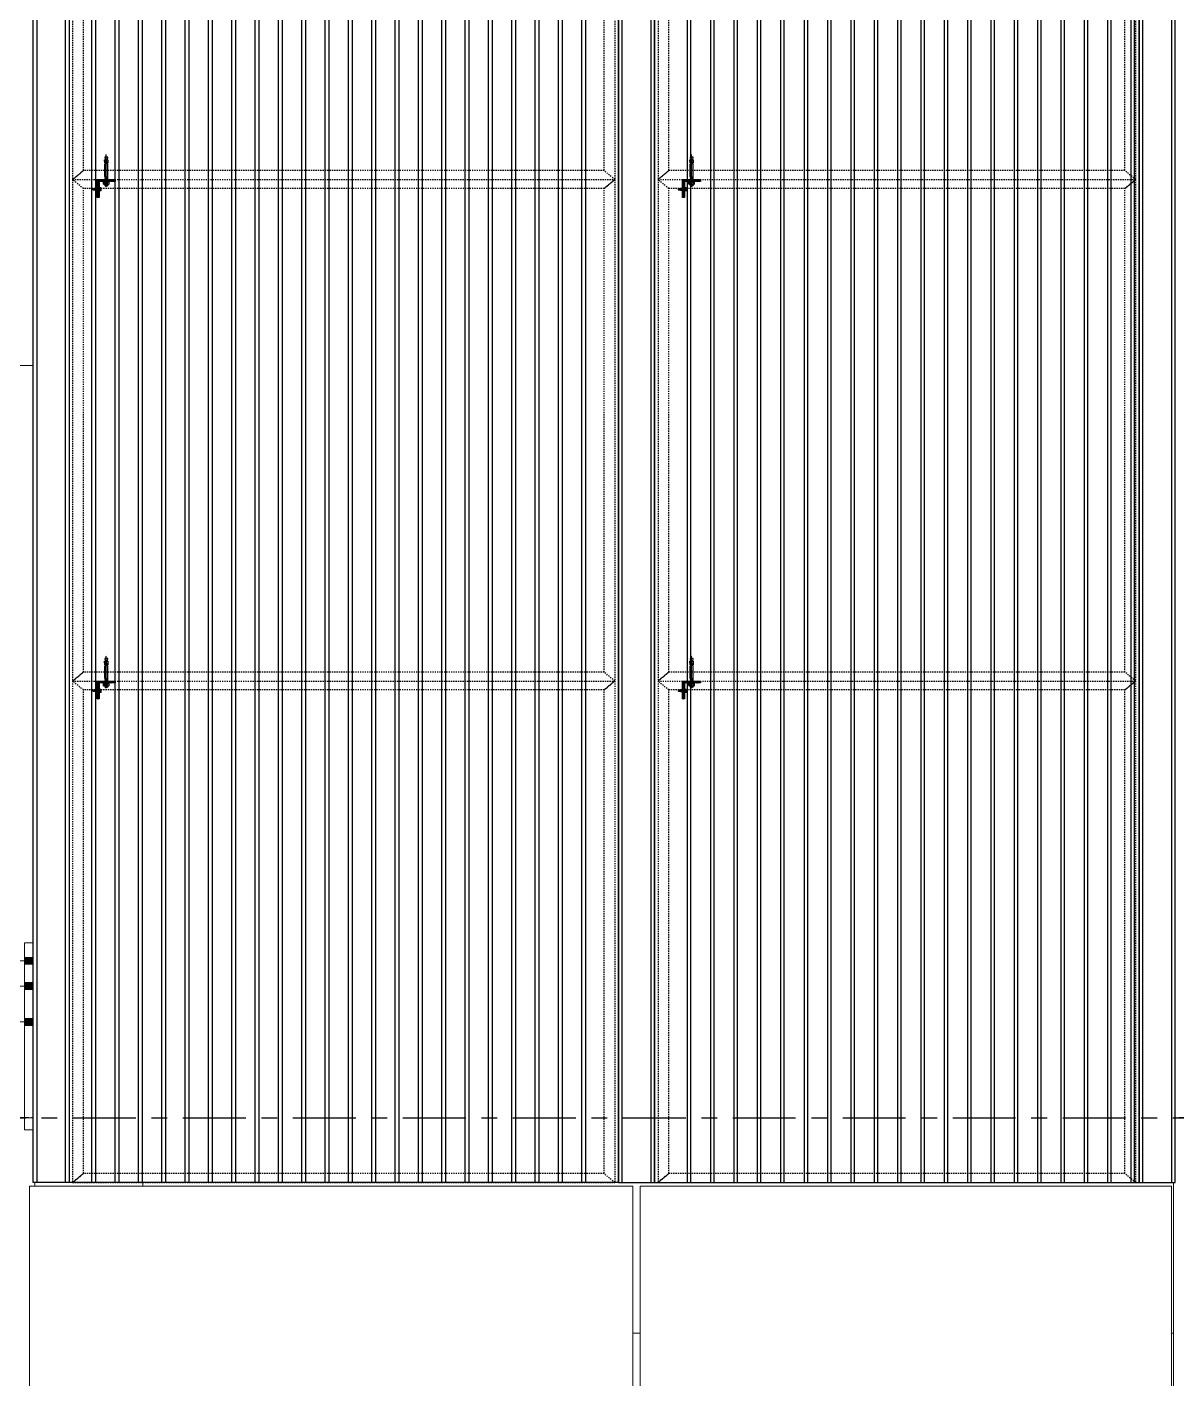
# Model space of a CAD drawing. Header units: millimetres. Extents: x -187664 to 435448, y -313239 to 299894.
# Drawn here: x 384420 to 387622, y 172526 to 176291 of the extents above; entities that cross this region are included whole.
import ezdxf
from ezdxf.enums import TextEntityAlignment as Align

# ---------------------------------------------------------------- set-up
doc = ezdxf.new("R2010")
doc.units = ezdxf.units.MM
doc.set_wipeout_variables(frame=1)
for name, pattern in [('CENTER', [2, 1.25, -0.25, 0.25, -0.25]), ('HIDDEN', [0.375, 0.25, -0.125]), ('TA_GL_000.70000', [1.925, 0.7, -0.175, 0.175, -0.175, 0.7]), ('TA_HL_001.00000', [6.5, 3.55, -2.95]), ('XKITLINE00', [0]), ('XKITLINE02', [4, 2, -2])]:
    doc.linetypes.add(name, pattern=pattern)
for name, color, linetype in [('000 - 0_SYM_DWG_GRIDLINE_MAIN_COLOR_251', 7, 'Continuous'), ('000 - EXISTING_DIM_MAIN_COLOR_251', 7, 'Continuous'), ('000 - GRID', 7, 'CENTER'), ('000 - STRUCTURE_STEEL_ACCESORIES_MAIN_COLOR_2', 7, 'Continuous'), ('000 - STRUCTURE_STEEL_ACCESORIES_WIPEOUT_', 7, 'Continuous'), ('010 - ASPG_ACCESSORIES_HATCH_', 7, 'Continuous'), ('010 - ASPG_ACCESSORIES_SUB_COLOR_2', 7, 'Continuous'), ('010 - ASPG_ACCESSORIES_SYMBOL_', 7, 'Continuous'), ('010 - ASPG_EXTR_MAIN_COLOR_2', 7, 'Continuous'), ('010 - ASPG_EXTR_WIPEOUT_', 7, 'Continuous'), ('010 - ASPG_FASTERN_HIDDEN_', 7, 'Continuous'), ('010 - ASPG_FASTERN_MAIN_COLOR_1', 7, 'Continuous'), ('010 - ASPG_FASTERN_SUB_COLOR_2', 7, 'Continuous'), ('010 - ASPG_FRAMING_MAIN_COLOR_1', 7, 'Continuous'), ('010 - ASPG_FRAMING_SUB_COLOR_1', 7, 'Continuous'), ('010 - ASPG_FRAMING_SUB_COLOR_2', 7, 'Continuous'), ('HATCH', 7, 'Continuous')]:
    doc.layers.add(name, color=color, linetype=linetype)
for name, color, linetype, lineweight in [('Bolt', 7, 'Continuous', 0), ('Part', 7, 'Continuous', 0), ('Z-DIMENSIONS', 7, 'Continuous', 0)]:
    doc.layers.add(name, color=color, linetype=linetype, lineweight=lineweight)
doc.styles.add('RomanS', font='arial.ttf', dxfattribs={"width": 0.8})
doc.styles.add('TA', font='', dxfattribs={"height": 4.5})
doc.styles.get('TA').set_extended_font_data('Cordia New')

# ---------------------------------------------------------------- blocks, each defined once
blk = doc.blocks.new('*A19321872')
at = {"layer": 'Part', "color": 7, "linetype": 'XKITLINE00', "lineweight": 0}
for p, q in [((644.543579, -11.46437), (644.543579, -1.54437)), ((644.543579, -28.74437), (644.543579, -11.98437)), ((641.343579, -28.50437), (641.343579, -28.42437))]:
    blk.add_line(p, q, dxfattribs=at)
blk = doc.blocks.new('*A19391879')
at = {"layer": 'Bolt'}
for points in [[(636.512, -25.323), (636.312, -25.323), (636.312, -25.171), (636.512, -25.171)], [(638.112, -25.323), (638.064, -25.323), (638.064, -25.171), (638.112, -25.171)], [(636.512, -25.883), (636.312, -25.883), (636.312, -25.731), (636.512, -25.731)], [(638.112, -25.883), (638.064, -25.883), (638.064, -25.731), (638.112, -25.731)], [(636.512, -26.683), (636.312, -26.683), (636.312, -26.531), (636.512, -26.531)], [(638.112, -26.683), (638.064, -26.683), (638.064, -26.531), (638.112, -26.531)]]:
    blk.add_hatch(color=7, dxfattribs=at).paths.add_polyline_path(points, flags=17)
at = {"layer": 'Bolt', "color": 7, "linetype": 'XKITLINE00', "lineweight": 0}
for p, q in [((638.196, -25.247), (636.032, -25.247)), ((636.512, -25.171), (636.312, -25.171)), ((638.112, -25.171), (638.064, -25.171)), ((636.512, -25.323), (636.312, -25.323)), ((638.112, -25.323), (638.064, -25.323)), ((638.196, -25.807), (636.032, -25.807)), ((636.512, -25.731), (636.312, -25.731)), ((636.512, -25.883), (636.312, -25.883)), ((638.112, -25.731), (638.064, -25.731)), ((638.112, -25.883), (638.064, -25.883)), ((638.196, -26.607), (636.032, -26.607)), ((636.512, -26.531), (636.312, -26.531)), ((636.512, -26.683), (636.312, -26.683)), ((638.112, -26.531), (638.064, -26.531)), ((638.112, -26.683), (638.064, -26.683))]:
    blk.add_line(p, q, dxfattribs=at)
blk = doc.blocks.new('*A19401880')
at = {"layer": 'Part', "color": 7, "linetype": 'XKITLINE00', "lineweight": 0}
for p, q in [((636.543606, -30.26437), (636.543606, 34.45563)), ((638.943606, -30.26437), (638.943606, 34.45563))]:
    blk.add_line(p, q, dxfattribs=at)
blk = doc.blocks.new('*A19411881')
at = {"layer": 'Part', "color": 7, "linetype": 'XKITLINE00', "lineweight": 0}
blk.add_line((661.903604, -46.74437), (661.903604, 67.65563), dxfattribs=at)
blk = doc.blocks.new('*A19451885')
at = {"layer": 'Part', "color": 7, "linetype": 'XKITLINE00', "lineweight": 0}
for p, q in [((649.863606, -30.26437), (636.423606, -30.26437)), ((636.423606, -30.26437), (636.423606, -54.18437)), ((649.863606, -30.26437), (649.863606, -54.18437)), ((649.863606, -54.18437), (636.423606, -54.18437))]:
    blk.add_line(p, q, dxfattribs=at)
blk = doc.blocks.new('*A19461886')
at = {"layer": 'Part', "color": 7, "linetype": 'XKITLINE00', "lineweight": 0}
for p, q in [((661.863606, -30.26437), (650.023606, -30.26437)), ((650.023606, -30.26437), (650.023606, -54.18437)), ((661.863606, -30.26437), (661.863606, -54.18437)), ((661.863606, -54.18437), (650.023606, -54.18437))]:
    blk.add_line(p, q, dxfattribs=at)
blk = doc.blocks.new('*A19471887')
at = {"layer": 'Part', "color": 7, "linetype": 'XKITLINE00', "lineweight": 0}
for p, q in [((640.944158, -1.86437), (641.744158, -1.86437)), ((640.944158, -11.46437), (640.944158, -1.86437)), ((641.744158, -11.46437), (641.744158, -1.86437)), ((640.944158, -28.42437), (640.944158, -12.03237)), ((641.744158, -28.42437), (641.744158, -12.03237)), ((640.944158, -28.42437), (641.744158, -28.42437))]:
    blk.add_line(p, q, dxfattribs=at)
blk = doc.blocks.new('*A19481888')
at = {"layer": 'Part', "color": 7, "linetype": 'XKITLINE00', "lineweight": 0}
for p, q in [((639.104166, -11.46437), (639.104166, -11.98437)), ((639.104166, -11.46437), (660.944164, -11.46437)), ((660.944164, -11.46437), (660.944164, -11.98437)), ((639.104166, -11.98437), (660.944164, -11.98437))]:
    blk.add_line(p, q, dxfattribs=at)
blk = doc.blocks.new('*A19491889')
at = {"layer": 'Part', "color": 7, "linetype": 'XKITLINE00', "lineweight": 0}
for p, q in [((661.903604, -28.74437), (638.943606, -28.74437)), ((638.943606, -28.74437), (638.943606, -30.26437)), ((661.903604, -33.54437), (661.903604, -28.74437)), ((649.863606, -33.54437), (650.023606, -33.54437)), ((661.863606, -33.54437), (661.903604, -33.54437))]:
    blk.add_line(p, q, dxfattribs=at)
blk = doc.blocks.new('*A19501890')
at = {"layer": 'Part', "color": 7, "linetype": 'XKITLINE00', "lineweight": 0}
for p, q in [((640.464158, -28.50437), (642.224158, -28.50437)), ((640.464158, -28.50437), (640.464158, -28.58437)), ((640.464158, -28.58437), (642.224158, -28.58437)), ((642.224158, -28.50437), (642.224158, -28.58437))]:
    blk.add_line(p, q, dxfattribs=at)
blk = doc.blocks.new('*A19511891')
at = {"layer": 'Part', "color": 7, "linetype": 'XKITLINE00', "lineweight": 0}
for p, q in [((640.304158, -28.74437), (640.464158, -28.58437)), ((640.464158, -28.58437), (642.224158, -28.58437)), ((642.224158, -28.58437), (642.384158, -28.74437))]:
    blk.add_line(p, q, dxfattribs=at)
blk = doc.blocks.new('*A19521892')
at = {"layer": 'Part', "color": 7, "linetype": 'XKITLINE00', "lineweight": 0}
for p, q in [((640.840158, -28.50437), (640.840158, -28.46437)), ((640.840158, -28.46437), (641.280158, -28.46437)), ((641.280158, -28.46437), (641.280158, -28.42437)), ((641.320158, -28.50437), (641.320158, -28.42437))]:
    blk.add_line(p, q, dxfattribs=at)
blk = doc.blocks.new('*A19531893')
at = {"layer": 'Bolt', "color": 7, "linetype": 'XKITLINE02', "lineweight": 0}
for p, q in [((641.216798, -28.26437), (641.560158, -28.26437)), ((641.280158, -28.12837), (641.320158, -28.12837)), ((641.320158, -28.20837), (641.368158, -28.20837)), ((641.280158, -28.40037), (641.320158, -28.40037)), ((641.320158, -28.32037), (641.368158, -28.32037))]:
    blk.add_line(p, q, dxfattribs=at)
blk = doc.blocks.new('*A19541894')
at = {"layer": 'Part', "color": 7, "linetype": 'XKITLINE00', "lineweight": 0}
for p, q in [((640.944158, -12.03237), (640.944158, -11.98437)), ((641.744158, -12.03237), (640.944158, -12.03237)), ((641.744158, -11.98437), (641.744158, -12.03237))]:
    blk.add_line(p, q, dxfattribs=at)
blk = doc.blocks.new('*A19551895')
at = {"layer": 'Part', "color": 7, "linetype": 'XKITLINE00', "lineweight": 0}
for p, q in [((641.320158, -12.03237), (641.368158, -12.03237)), ((641.320158, -12.83237), (641.320158, -12.03237)), ((641.368158, -12.03237), (641.368158, -12.83237)), ((641.320158, -12.27237), (641.368158, -12.27237)), ((641.368158, -12.83237), (641.320158, -12.83237))]:
    blk.add_line(p, q, dxfattribs=at)
blk = doc.blocks.new('*A19561896')
at = {"layer": 'Bolt'}
for points in [[(641.048, -11.984), (641.048, -11.936), (641.16, -11.936), (641.16, -11.984)], [(641.048, -12.032), (641.048, -11.984), (641.16, -11.984), (641.16, -12.032)], [(641.528, -11.984), (641.528, -11.936), (641.64, -11.936), (641.64, -11.984)], [(641.528, -12.032), (641.528, -11.984), (641.64, -11.984), (641.64, -12.032)]]:
    blk.add_hatch(color=7, dxfattribs=at).paths.add_polyline_path(points, flags=17)
at = {"layer": 'Bolt', "color": 7, "linetype": 'XKITLINE00', "lineweight": 0}
for p, q in [((641.048, -11.984), (641.048, -11.936)), ((641.048, -12.032), (641.048, -11.984)), ((641.104, -12.096), (641.104, -11.752)), ((641.16, -11.984), (641.16, -11.936)), ((641.16, -12.032), (641.16, -11.984)), ((641.528, -11.984), (641.528, -11.936)), ((641.528, -12.032), (641.528, -11.984)), ((641.584, -12.096), (641.584, -11.752)), ((641.64, -11.984), (641.64, -11.936)), ((641.64, -12.032), (641.64, -11.984))]:
    blk.add_line(p, q, dxfattribs=at)
blk = doc.blocks.new('*A19571897')
at = {"layer": 'Bolt'}
for points in [[(640.568, -28.584), (640.568, -28.504), (640.68, -28.504), (640.68, -28.584)], [(642.008, -28.584), (642.008, -28.504), (642.12, -28.504), (642.12, -28.584)]]:
    blk.add_hatch(color=7, dxfattribs=at).paths.add_polyline_path(points, flags=17)
at = {"layer": 'Bolt', "color": 7, "linetype": 'XKITLINE00', "lineweight": 0}
for p, q in [((640.568, -28.504), (640.568, -28.584)), ((640.624, -28.504), (640.624, -28.584)), ((640.68, -28.504), (640.68, -28.584)), ((642.008, -28.504), (642.008, -28.584)), ((642.064, -28.504), (642.064, -28.584)), ((642.12, -28.504), (642.12, -28.584))]:
    blk.add_line(p, q, dxfattribs=at)
blk = doc.blocks.new('*A19601900')
at = {"layer": 'Part', "color": 7, "linetype": 'XKITLINE00', "lineweight": 0}
for p, q in [((636.311566, -29.006957), (636.311566, -24.846957)), ((636.311566, -24.846957), (636.511566, -24.846957)), ((636.511566, -29.006957), (636.511566, -24.846957)), ((636.311566, -29.006957), (636.511566, -29.006957))]:
    blk.add_line(p, q, dxfattribs=at)
blk = doc.blocks.new('*A19611901')
at = {"layer": 'Bolt'}
for points in [[(636.512, -25.323), (636.312, -25.323), (636.312, -25.171), (636.512, -25.171)], [(636.512, -25.323), (636.312, -25.323), (636.312, -25.171), (636.512, -25.171)], [(638.112, -25.323), (638.064, -25.323), (638.064, -25.171), (638.112, -25.171)], [(638.112, -25.323), (638.064, -25.323), (638.064, -25.171), (638.112, -25.171)], [(636.512, -25.883), (636.312, -25.883), (636.312, -25.731), (636.512, -25.731)], [(636.512, -25.883), (636.312, -25.883), (636.312, -25.731), (636.512, -25.731)], [(638.112, -25.883), (638.064, -25.883), (638.064, -25.731), (638.112, -25.731)], [(638.112, -25.883), (638.064, -25.883), (638.064, -25.731), (638.112, -25.731)], [(636.512, -26.683), (636.312, -26.683), (636.312, -26.531), (636.512, -26.531)], [(636.512, -26.683), (636.312, -26.683), (636.312, -26.531), (636.512, -26.531)], [(638.112, -26.683), (638.064, -26.683), (638.064, -26.531), (638.112, -26.531)], [(638.112, -26.683), (638.064, -26.683), (638.064, -26.531), (638.112, -26.531)]]:
    blk.add_hatch(color=7, dxfattribs=at).paths.add_polyline_path(points, flags=17)
at = {"layer": 'Bolt', "color": 7, "linetype": 'XKITLINE00', "lineweight": 0}
for p, q in [((638.196, -25.247), (636.032, -25.247)), ((638.196, -25.247), (636.032, -25.247)), ((636.512, -25.171), (636.312, -25.171)), ((636.512, -25.171), (636.312, -25.171)), ((638.112, -25.171), (638.064, -25.171)), ((638.112, -25.171), (638.064, -25.171)), ((636.512, -25.323), (636.312, -25.323)), ((636.512, -25.323), (636.312, -25.323)), ((638.112, -25.323), (638.064, -25.323)), ((638.112, -25.323), (638.064, -25.323)), ((638.196, -25.807), (636.032, -25.807)), ((638.196, -25.807), (636.032, -25.807)), ((636.512, -25.731), (636.312, -25.731)), ((636.512, -25.731), (636.312, -25.731)), ((636.512, -25.883), (636.312, -25.883)), ((636.512, -25.883), (636.312, -25.883)), ((638.112, -25.731), (638.064, -25.731)), ((638.112, -25.731), (638.064, -25.731)), ((638.112, -25.883), (638.064, -25.883)), ((638.112, -25.883), (638.064, -25.883)), ((638.196, -26.607), (636.032, -26.607)), ((638.196, -26.607), (636.032, -26.607)), ((636.512, -26.531), (636.312, -26.531)), ((636.512, -26.531), (636.312, -26.531)), ((636.512, -26.683), (636.312, -26.683)), ((636.512, -26.683), (636.312, -26.683)), ((638.112, -26.531), (638.064, -26.531)), ((638.112, -26.531), (638.064, -26.531)), ((638.112, -26.683), (638.064, -26.683)), ((638.112, -26.683), (638.064, -26.683))]:
    blk.add_line(p, q, dxfattribs=at)
blk = doc.blocks.new('*A19621902')
at = {"layer": 'Part', "color": 7, "linetype": 'XKITLINE00', "lineweight": 0}
for p, q in [((658.304164, -1.86437), (659.104164, -1.86437)), ((658.304164, -11.46437), (658.304164, -1.86437)), ((659.104164, -11.46437), (659.104164, -1.86437)), ((658.304164, -28.42437), (658.304164, -12.03237)), ((659.104164, -28.42437), (659.104164, -12.03237)), ((658.304164, -28.42437), (659.104164, -28.42437))]:
    blk.add_line(p, q, dxfattribs=at)
blk = doc.blocks.new('*A19651905')
at = {"layer": 'Bolt'}
for points in [[(657.928, -28.584), (657.928, -28.504), (658.04, -28.504), (658.04, -28.584)], [(659.368, -28.584), (659.368, -28.504), (659.48, -28.504), (659.48, -28.584)]]:
    blk.add_hatch(color=7, dxfattribs=at).paths.add_polyline_path(points, flags=17)
at = {"layer": 'Bolt', "color": 7, "linetype": 'XKITLINE00', "lineweight": 0}
for p, q in [((657.928, -28.504), (657.928, -28.584)), ((657.984, -28.504), (657.984, -28.584)), ((658.04, -28.504), (658.04, -28.584)), ((659.368, -28.504), (659.368, -28.584)), ((659.424, -28.504), (659.424, -28.584)), ((659.48, -28.504), (659.48, -28.584))]:
    blk.add_line(p, q, dxfattribs=at)
blk = doc.blocks.new('*A19661906')
at = {"layer": 'Bolt', "color": 7, "linetype": 'XKITLINE02', "lineweight": 0}
for p, q in [((658.576804, -28.26437), (658.920164, -28.26437)), ((658.640164, -28.12837), (658.680164, -28.12837)), ((658.680164, -28.20837), (658.728164, -28.20837)), ((658.640164, -28.40037), (658.680164, -28.40037)), ((658.680164, -28.32037), (658.728164, -28.32037))]:
    blk.add_line(p, q, dxfattribs=at)
blk = doc.blocks.new('*A19671907')
at = {"layer": 'Part', "color": 7, "linetype": 'XKITLINE00', "lineweight": 0}
for p, q in [((658.200164, -28.50437), (658.200164, -28.46437)), ((658.200164, -28.46437), (658.640164, -28.46437)), ((658.640164, -28.46437), (658.640164, -28.42437)), ((658.680164, -28.50437), (658.680164, -28.42437))]:
    blk.add_line(p, q, dxfattribs=at)
blk = doc.blocks.new('*A19681908')
at = {"layer": 'Part', "color": 7, "linetype": 'XKITLINE00', "lineweight": 0}
for p, q in [((657.664164, -28.74437), (657.824164, -28.58437)), ((657.824164, -28.58437), (659.584164, -28.58437)), ((659.584164, -28.58437), (659.744164, -28.74437))]:
    blk.add_line(p, q, dxfattribs=at)
blk = doc.blocks.new('*A19691909')
at = {"layer": 'Part', "color": 7, "linetype": 'XKITLINE00', "lineweight": 0}
for p, q in [((657.824164, -28.50437), (659.584164, -28.50437)), ((657.824164, -28.50437), (657.824164, -28.58437)), ((657.824164, -28.58437), (659.584164, -28.58437)), ((659.584164, -28.50437), (659.584164, -28.58437))]:
    blk.add_line(p, q, dxfattribs=at)
blk = doc.blocks.new('*A19711911')
at = {"layer": 'Bolt'}
for points in [[(658.408, -11.984), (658.408, -11.936), (658.52, -11.936), (658.52, -11.984)], [(658.408, -12.032), (658.408, -11.984), (658.52, -11.984), (658.52, -12.032)], [(658.888, -11.984), (658.888, -11.936), (659, -11.936), (659, -11.984)], [(658.888, -12.032), (658.888, -11.984), (659, -11.984), (659, -12.032)]]:
    blk.add_hatch(color=7, dxfattribs=at).paths.add_polyline_path(points, flags=17)
at = {"layer": 'Bolt', "color": 7, "linetype": 'XKITLINE00', "lineweight": 0}
for p, q in [((658.408, -11.984), (658.408, -11.936)), ((658.408, -12.032), (658.408, -11.984)), ((658.464, -12.096), (658.464, -11.752)), ((658.52, -11.984), (658.52, -11.936)), ((658.52, -12.032), (658.52, -11.984)), ((658.888, -11.984), (658.888, -11.936)), ((658.888, -12.032), (658.888, -11.984)), ((658.944, -12.096), (658.944, -11.752)), ((659, -11.984), (659, -11.936)), ((659, -12.032), (659, -11.984))]:
    blk.add_line(p, q, dxfattribs=at)
blk = doc.blocks.new('*A19721912')
at = {"layer": 'Part', "color": 7, "linetype": 'XKITLINE00', "lineweight": 0}
for p, q in [((658.680164, -12.03237), (658.728164, -12.03237)), ((658.680164, -12.83237), (658.680164, -12.03237)), ((658.728164, -12.03237), (658.728164, -12.83237)), ((658.680164, -12.27237), (658.728164, -12.27237)), ((658.728164, -12.83237), (658.680164, -12.83237))]:
    blk.add_line(p, q, dxfattribs=at)
blk = doc.blocks.new('*A19731913')
at = {"layer": 'Part', "color": 7, "linetype": 'XKITLINE00', "lineweight": 0}
for p, q in [((658.304164, -12.03237), (658.304164, -11.98437)), ((659.104164, -12.03237), (658.304164, -12.03237)), ((659.104164, -12.03237), (659.104164, -11.98437))]:
    blk.add_line(p, q, dxfattribs=at)
blk = doc.blocks.new('W-1-PP19-ST-ENT1-1_20260611-151415_ELEVATION_4_ST')
at = {"layer": 'HATCH'}
h = blk.add_hatch(dxfattribs=at)
h.set_pattern_fill('ANSI31', scale=100, angle=45)
h.set_pattern_definition([(90, (-79546.65, 83424.1), (-317.5, 0), [])])
h.paths.add_polyline_path([(708, 113945.1), (3828, 113945.1), (3828, 105750), (708, 105750)])
at = {"color": 7, "linetype": 'HIDDEN', "ltscale": 20}
blk.add_lwpolyline([(708, 113945.1), (3828, 113945.1), (3828, 105750), (708, 105750)], close=True, dxfattribs=at)
at = {"layer": '000 - EXISTING_DIM_MAIN_COLOR_251', "color": 7, "linetype": 'XKITLINE00', "lineweight": 0}
blk.add_line((853.1, 107845), (-1558.3, 107845), dxfattribs=at)
blk.add_line((853.1, 107845), (-1558.3, 107845), dxfattribs=at)
at = {"layer": '000 - EXISTING_DIM_MAIN_COLOR_251', "color": 7, "linetype": 'CENTER', "ltscale": 30}
blk.add_line((8080.8, 105750), (-6745.8, 105750), dxfattribs=at)
at = {"layer": 'Z-DIMENSIONS', "color": 7, "linetype": 'XKITLINE00', "lineweight": 0}
blk.add_line((833, 105750), (-2189, 105750), dxfattribs=at)
at = {"color": 7, "lineweight": 0, "xscale": 125, "yscale": 125, "zscale": 125}
for name in ['*A19411881', '*A19401880', '*A19321872', '*A19471887', '*A19621902', '*A19481888', '*A19541894', '*A19561896', '*A19551895', '*A19731913', '*A19711911', '*A19721912', '*A19601900', '*A19391879', '*A19611901', '*A19531893', '*A19661906', '*A19511891', '*A19501890', '*A19571897', '*A19521892', '*A19681908', '*A19691909', '*A19651905', '*A19671907', '*A19491889', '*A19451885', '*A19461886']:
    blk.add_blockref(name, (-78909.9, 109343), dxfattribs=at)
at = {"layer": '000 - EXISTING_DIM_MAIN_COLOR_251', "color": 7, "style": 'RomanS'}
for tag, p in [('A', (0, 119772.4)), ('A1', (4058, 119772.4))]:
    blk.add_attdef(tag, text='', height=250, dxfattribs=at).set_placement(p, align=Align.MIDDLE_CENTER)
blk = doc.blocks.new('*U4942')
at = {"layer": '000 - 0_SYM_DWG_GRIDLINE_MAIN_COLOR_251', "color": 7, "linetype": 'ByBlock', "ltscale": 5}
blk.add_line((20, 0), (-200.56, 0), dxfattribs=at)
at = {"color": 7, "style": 'TA', "flags": 1}
blk.add_attdef('LOCATION', (6, -6), '', height=4.5, rotation=270, dxfattribs=at)
blk = doc.blocks.new('W-1-PP19-ST-ENT1-1_20260611-151514_ELEVATION_4_DIMS')
at = {"layer": '000 - GRID', "color": 7, "linetype": 'TA_GL_000.70000', "xscale": 50.00000000000004, "yscale": 50.00000000000004, "zscale": 50.00000000000004, "rotation": 180}
blk.add_blockref('*U4942', (-2830, 105750), dxfattribs=at)
blk = doc.blocks.new('*U4962')
at = {"color": 7}
blk.add_wipeout([(50, 0), (1580, 0), (1580, 8380), (50, 8380)], dxfattribs=at).dxf.layer = '010 - ASPG_EXTR_WIPEOUT_'
at = {"layer": '010 - ASPG_EXTR_MAIN_COLOR_2', "color": 7}
for points in [[(141.5, 0), (151.7, 0), (151.7, 8380), (141.5, 8380)], [(206.5, 0), (216.7, 0), (216.7, 8380), (206.5, 8380)], [(271.5, 0), (281.7, 0), (281.7, 8380), (271.5, 8380)], [(336.5, 0), (346.7, 0), (346.7, 8380), (336.5, 8380)], [(401.5, 0), (411.7, 0), (411.7, 8380), (401.5, 8380)], [(466.5, 0), (476.7, 0), (476.7, 8380), (466.5, 8380)], [(531.5, 0), (541.7, 0), (541.7, 8380), (531.5, 8380)], [(596.5, 0), (606.7, 0), (606.7, 8380), (596.5, 8380)], [(661.5, 0), (671.7, 0), (671.7, 8380), (661.5, 8380)], [(726.5, 0), (736.7, 0), (736.7, 8380), (726.5, 8380)], [(791.5, 0), (801.7, 0), (801.7, 8380), (791.5, 8380)], [(856.5, 0), (866.7, 0), (866.7, 8380), (856.5, 8380)], [(921.5, 0), (931.7, 0), (931.7, 8380), (921.5, 8380)], [(986.5, 0), (996.7, 0), (996.7, 8380), (986.5, 8380)], [(1051.5, 0), (1061.7, 0), (1061.7, 8380), (1051.5, 8380)], [(1116.5, 0), (1126.7, 0), (1126.7, 8380), (1116.5, 8380)], [(1181.5, 0), (1191.7, 0), (1191.7, 8380), (1181.5, 8380)], [(1246.5, 0), (1256.7, 0), (1256.7, 8380), (1246.5, 8380)], [(1311.5, 0), (1321.7, 0), (1321.7, 8380), (1311.5, 8380)], [(1376.5, 0), (1386.7, 0), (1386.7, 8380), (1376.5, 8380)], [(1441.5, 0), (1451.7, 0), (1451.7, 8380), (1441.5, 8380)], [(1506.5, 0), (1516.7, 0), (1516.7, 8380), (1506.5, 8380)]]:
    blk.add_lwpolyline(points, close=True, dxfattribs=at)
at = {"layer": '010 - ASPG_FRAMING_SUB_COLOR_2', "color": 7}
blk.add_lwpolyline([(50, 0), (1580, 0), (1580, 8380), (50, 8380)], close=True, dxfattribs=at)
at = {"color": 7}
for points in [[(-50, 0), (50, 0), (50, 8380), (-50, 8380)], [(1580, 0), (1680, 0), (1680, 8380), (1580, 8380)]]:
    blk.add_wipeout(points, dxfattribs=at).dxf.layer = '010 - ASPG_EXTR_WIPEOUT_'
at = {"layer": '010 - ASPG_FRAMING_MAIN_COLOR_1', "color": 7}
for points in [[(-50, 0), (-40, 0), (-40, 8380), (-50, 8380)], [(40, 0), (50, 0), (50, 8380), (40, 8380)], [(1580, 0), (1590, 0), (1590, 8380), (1580, 8380)], [(1670, 0), (1680, 0), (1680, 8380), (1670, 8380)]]:
    blk.add_lwpolyline(points, close=True, dxfattribs=at)
at = {"layer": '010 - ASPG_FRAMING_SUB_COLOR_2', "color": 7}
for points in [[(-50, 0), (50, 0), (50, 8380), (-50, 8380)], [(1580, 0), (1680, 0), (1680, 8380), (1580, 8380)]]:
    blk.add_lwpolyline(points, close=True, dxfattribs=at)
blk = doc.blocks.new('*U4963')
at = {"color": 7}
blk.add_wipeout([(50, 0), (1400, 0), (1400, 8380), (50, 8380)], dxfattribs=at).dxf.layer = '010 - ASPG_EXTR_WIPEOUT_'
at = {"layer": '010 - ASPG_EXTR_MAIN_COLOR_2', "color": 7}
for points in [[(141.5, 0), (151.7, 0), (151.7, 8380), (141.5, 8380)], [(206.5, 0), (216.7, 0), (216.7, 8380), (206.5, 8380)], [(271.5, 0), (281.7, 0), (281.7, 8380), (271.5, 8380)], [(336.5, 0), (346.7, 0), (346.7, 8380), (336.5, 8380)], [(401.5, 0), (411.7, 0), (411.7, 8380), (401.5, 8380)], [(466.5, 0), (476.7, 0), (476.7, 8380), (466.5, 8380)], [(531.5, 0), (541.7, 0), (541.7, 8380), (531.5, 8380)], [(596.5, 0), (606.7, 0), (606.7, 8380), (596.5, 8380)], [(661.5, 0), (671.7, 0), (671.7, 8380), (661.5, 8380)], [(726.5, 0), (736.7, 0), (736.7, 8380), (726.5, 8380)], [(791.5, 0), (801.7, 0), (801.7, 8380), (791.5, 8380)], [(856.5, 0), (866.7, 0), (866.7, 8380), (856.5, 8380)], [(921.5, 0), (931.7, 0), (931.7, 8380), (921.5, 8380)], [(986.5, 0), (996.7, 0), (996.7, 8380), (986.5, 8380)], [(1051.5, 0), (1061.7, 0), (1061.7, 8380), (1051.5, 8380)], [(1116.5, 0), (1126.7, 0), (1126.7, 8380), (1116.5, 8380)], [(1181.5, 0), (1191.7, 0), (1191.7, 8380), (1181.5, 8380)], [(1246.5, 0), (1256.7, 0), (1256.7, 8380), (1246.5, 8380)], [(1311.5, 0), (1321.7, 0), (1321.7, 8380), (1311.5, 8380)]]:
    blk.add_lwpolyline(points, close=True, dxfattribs=at)
at = {"layer": '010 - ASPG_FRAMING_SUB_COLOR_2', "color": 7}
blk.add_lwpolyline([(50, 0), (1400, 0), (1400, 8380), (50, 8380)], close=True, dxfattribs=at)
at = {"color": 7}
for points in [[(-50, 0), (50, 0), (50, 8380), (-50, 8380)], [(1400, 0), (1500, 0), (1500, 8380), (1400, 8380)]]:
    blk.add_wipeout(points, dxfattribs=at).dxf.layer = '010 - ASPG_EXTR_WIPEOUT_'
at = {"layer": '010 - ASPG_EXTR_MAIN_COLOR_2', "color": 7}
blk.add_lwpolyline([(1376.5, 0), (1386.7, 0), (1386.7, 8380), (1376.5, 8380)], close=True, dxfattribs=at)
at = {"layer": '010 - ASPG_FRAMING_MAIN_COLOR_1', "color": 7}
for points in [[(-50, 0), (-40, 0), (-40, 8380), (-50, 8380)], [(40, 0), (50, 0), (50, 8380), (40, 8380)], [(1400, 0), (1410, 0), (1410, 8380), (1400, 8380)], [(1490, 0), (1500, 0), (1500, 8380), (1490, 8380)]]:
    blk.add_lwpolyline(points, close=True, dxfattribs=at)
at = {"layer": '010 - ASPG_FRAMING_SUB_COLOR_2', "color": 7}
for points in [[(-50, 0), (50, 0), (50, 8380), (-50, 8380)], [(1400, 0), (1500, 0), (1500, 8380), (1400, 8380)]]:
    blk.add_lwpolyline(points, close=True, dxfattribs=at)
blk = doc.blocks.new('*U5735')
at = {"layer": '010 - ASPG_ACCESSORIES_SUB_COLOR_2', "color": 7}
for p, q in [((-2.1, -1.5), (-2.1, 0)), ((2.1, -1), (2.1, 0)), ((-2.7, -1.9), (2.7, -1.4)), ((-2.7, -1.9), (-2.1, -1.5)), ((-2.7, -1.9), (-2.1, -2.3)), ((-2.7, -3.7), (2.7, -3.2)), ((-2.7, -3.7), (-2.1, -3.3)), ((-2.7, -3.7), (-2.1, -4.1)), ((-2.7, -5.5), (2.7, -5)), ((-2.7, -5.5), (2.7, -5)), ((-2.7, -5.5), (-2.1, -5.1)), ((-2.7, -5.5), (-2.1, -5.1)), ((-2.7, -5.5), (-2.1, -5.9)), ((-2.7, -5.5), (-2.1, -5.9)), ((-2.7, -7.3), (2.7, -6.8)), ((-2.7, -7.3), (-2.1, -6.9)), ((-2.7, -7.3), (-2.1, -7.7)), ((-2.7, -9.1), (-2.1, -8.7)), ((-2.7, -9.1), (-1.6, -9)), ((-2.7, -9.1), (-2.1, -9.5)), ((-2.7, -10.9), (-2.1, -10.5)), ((-2.7, -10.9), (-1.8, -10.8)), ((-2.7, -10.9), (-2.1, -11.3)), ((-2.1, -1.5), (2.1, -1)), ((-2.1, -2.3), (2.1, -1.8)), ((-2.1, -3.3), (-2.1, -2.3)), ((-2.1, -3.3), (2.1, -2.8)), ((-2.1, -4.1), (2.1, -3.6)), ((-2.1, -5.1), (-2.1, -4.1)), ((-2.1, -5.1), (2.1, -4.6)), ((-2.1, -5.1), (2.1, -4.6)), ((-2.1, -5.9), (2.1, -5.4)), ((-2.1, -5.9), (2.1, -5.4)), ((-2.1, -6.9), (-2.1, -5.9)), ((-2.1, -6.9), (-2.1, -5.9)), ((-2.1, -6.9), (2.1, -6.4)), ((-2.1, -7.7), (2.1, -7.2)), ((-2.1, -8.7), (-2.1, -7.7)), ((-2.1, -8.7), (-1.1, -8.6)), ((-2.1, -9.5), (-1.6, -9.4)), ((-2.1, -10.5), (-2.1, -9.5)), ((-2.1, -10.5), (-1.8, -10.5)), ((-2.1, -11.3), (-1.9, -11.2)), ((-2.1, -12.4), (-2.1, -11.3)), ((-2.1, -12.4), (-2.1, -15.6)), ((0, -17.2), (-2.1, -15.6)), ((0, -17.2), (2.1, -15.6)), ((0.4, -8.4), (2.1, -8.2)), ((0.7, -8.8), (2.7, -8.6)), ((0.7, -9.1), (2.1, -9)), ((0.7, -10.2), (2.1, -10)), ((0.7, -10.6), (2.7, -10.4)), ((0.7, -10.9), (2.1, -10.8)), ((2.7, -1.4), (2.1, -1)), ((2.7, -1.4), (2.1, -1.8)), ((2.1, -2.8), (2.1, -1.8)), ((2.7, -3.2), (2.1, -2.8)), ((2.7, -3.2), (2.1, -3.6)), ((2.1, -4.6), (2.1, -3.6)), ((2.7, -5), (2.1, -4.6)), ((2.7, -5), (2.1, -4.6)), ((2.7, -5), (2.1, -5.4)), ((2.7, -5), (2.1, -5.4)), ((2.1, -6.4), (2.1, -5.4)), ((2.1, -6.4), (2.1, -5.4)), ((2.7, -6.8), (2.1, -6.4)), ((2.7, -6.8), (2.1, -7.2)), ((2.1, -8.2), (2.1, -7.2)), ((2.7, -8.6), (2.1, -8.2)), ((2.7, -8.6), (2.1, -9)), ((2.1, -10), (2.1, -9)), ((2.7, -10.4), (2.1, -10)), ((2.7, -10.4), (2.1, -10.8)), ((2.1, -10.8), (2.1, -15.6))]:
    blk.add_line(p, q, dxfattribs=at)
blk.add_lwpolyline([(0, -17.2), (0.7, -11.5), (0.7, -8.7, 0.417657), (0.4, -8.4, 0.070993), (-1.5, -8.7), (-2.1, -12.4)], format="xyb", dxfattribs=at)
at = {"layer": '010 - ASPG_ACCESSORIES_SYMBOL_', "color": 7, "linetype": 'CENTER'}
blk.add_line((0, 6.1), (0, -18.2), dxfattribs=at)
at = {"layer": '010 - ASPG_FASTERN_MAIN_COLOR_1', "color": 7}
for p, q in [((-5.5, 0.5), (-5.5, 0)), ((5.5, 0), (-5.5, 0)), ((-5.2, 0.9), (-4.2, 1.2)), ((5.2, 0.9), (-5.2, 0.9)), ((-4.2, 5), (-4.2, 1.2)), ((4.2, 1.2), (-4.2, 1.2)), ((3.1, 5.5), (-3.1, 5.5)), ((-2.6, 0.9), (-2.1, 1.2)), ((-2.1, 5), (-2.1, 1.2)), ((2.1, 5), (2.1, 1.2)), ((2.4, 0.9), (2.1, 1.2)), ((4.2, 5), (4.2, 1.2)), ((5.2, 0.9), (4.2, 1.2)), ((5.5, 0.5), (5.5, 0))]:
    blk.add_line(p, q, dxfattribs=at)
for centre, radius, start, end in [((-5.2, 0.5), 0.3, 90, 180), ((-3.1, 3.9), 1.56, 48.0171, 131.9829), ((0, -0.2), 5.63, 68.2799, 111.7201), ((3.1, 3.9), 1.56, 48.0171, 131.9829), ((5.2, 0.5), 0.3, 0, 90)]:
    blk.add_arc(centre, radius, start, end, dxfattribs=at)
blk = doc.blocks.new('000_ASPG_TYP_FILES_EXPANSION_BOLT_1')
at = {"layer": '010 - ASPG_FASTERN_HIDDEN_', "color": 7, "linetype": 'CENTER'}
blk.add_line((-15.3, 0), (74.9, 0), dxfattribs=at)
at = {"layer": '010 - ASPG_FASTERN_MAIN_COLOR_1', "color": 7}
for p, q in [((-8, 7.2), (-7.4, 7.9)), ((-8, 7.2), (-8, -7.2)), ((-7.4, 7.9), (-2.2, 7.9)), ((-7.4, 3.9), (-2.2, 3.9)), ((-1.6, 7.2), (-2.2, 7.9)), ((-1.6, 7.2), (-1.6, -7.2)), ((-7.4, -7.9), (-8, -7.2)), ((-7.4, -3.9), (-2.2, -3.9)), ((-7.4, -7.9), (-2.2, -7.9)), ((-2.2, -7.9), (-1.6, -7.2))]:
    blk.add_line(p, q, dxfattribs=at)
blk.add_lwpolyline([(-1.6, -8.4), (0, -8.4), (0, 8.4), (-1.6, 8.4)], close=True, dxfattribs=at)
for centre, radius, start, end in [((-4.7, 5.9), 3.33, 143.8846, 216.1154), ((4.4, 0), 12.4, 161.4826, 198.5174), ((-4.9, 5.9), 3.33, 323.8846, 36.1154), ((-14, 0), 12.4, 341.4826, 18.5174), ((-4.7, -5.9), 3.33, 143.8846, 216.1154), ((-4.9, -5.9), 3.33, 323.8846, 36.1154)]:
    blk.add_arc(centre, radius, start, end, dxfattribs=at)
at = {"layer": '010 - ASPG_FASTERN_SUB_COLOR_2', "color": 7}
for p, q in [((-13, 2), (-12.2, 2.8)), ((-13, -2), (-13, 2)), ((-11.7, 2.8), (-12.2, -2.8)), ((-12.2, 2.8), (-11.7, 2.8)), ((-10.9, 4), (-11.7, 2.8)), ((-10.9, 4), (-11.6, -4)), ((-10.3, 2.8), (-10.9, 4)), ((-10.3, 2.8), (-10.8, -2.8)), ((-9.5, 4), (-10.3, 2.8)), ((-9.5, 4), (-10.2, -4)), ((-8.9, 2.8), (-9.5, 4)), ((-8.9, 2.8), (-9.4, -2.8)), ((-8.2, 4), (-8.9, 2.8)), ((-8.2, 4), (-8.8, -4)), ((0.7, 4), (-0.1, 2.8)), ((0.7, 4), (0, -4)), ((1.3, 2.8), (0.7, 4)), ((1.3, 2.8), (0.8, -2.8)), ((2, 4), (1.3, 2.8)), ((2, 4), (1.4, -4)), ((2.6, 2.8), (2, 4)), ((2.6, 2.8), (2.2, -2.8)), ((3.4, 4), (2.6, 2.8)), ((3.4, 4), (2.7, -4)), ((4, 2.8), (3.4, 4)), ((4, 2.8), (3.5, -2.8)), ((4.8, 4), (4, 2.8)), ((4.8, 4), (4.1, -4)), ((5.4, 2.8), (4.8, 4)), ((5.4, 2.8), (4.9, -2.8)), ((6.2, 4), (5.4, 2.8)), ((6.2, 4), (5.5, -4)), ((6.8, 2.8), (6.2, 4)), ((6.8, 2.8), (6.3, -2.8)), ((7.6, 4), (6.8, 2.8)), ((7.6, 4), (6.9, -4)), ((8.2, 2.8), (7.6, 4)), ((8.2, 2.8), (7.7, -2.8)), ((9, 4), (8.2, 2.8)), ((9, 4), (8.3, -4)), ((9.6, 2.8), (9, 4)), ((9.6, 2.8), (9.1, -2.8)), ((10.4, 4), (9.6, 2.8)), ((10.4, 4), (9.7, -4)), ((11, 2.8), (10.4, 4)), ((11, 2.8), (10.5, -2.8)), ((11.7, 4), (11, 2.8)), ((11.7, 4), (11.1, -4)), ((12.3, 2.8), (11.7, 4)), ((12.3, 2.8), (11.9, -2.8)), ((13.1, 4), (12.3, 2.8)), ((13.1, 4), (12.4, -4)), ((13.1, 4), (47.5, 4)), ((47.5, 3), (47.5, 4)), ((50.5, 3), (47.5, 3)), ((50.5, 4), (60.3, 4.6)), ((50.5, 2), (50.5, 4)), ((50.5, 2), (51.5, 2)), ((50.5, -4), (50.5, 1)), ((50.7, 1.2), (51, 1.2)), ((52, 0.2), (52, -0.7)), ((52.5, 1), (52.5, 0)), ((54.7, -0.3), (55.3, 1.3)), ((55, -1.1), (55.7, 0.8)), ((56.2, 2), (57.5, 2)), ((56.7, 1.4), (57.1, 1.4)), ((58.1, 0.5), (58.2, -0.8)), ((58.5, 1), (58.5, 0)), ((60.3, 4.6), (60.3, -1.1)), ((67.5, 4), (60.3, 3.3)), ((67.5, -4), (67.5, 4)), ((-13, -2), (-12.2, -2.8)), ((-11.6, -4), (-12.2, -2.8)), ((-10.8, -2.8), (-11.6, -4)), ((-10.2, -4), (-10.8, -2.8)), ((-9.4, -2.8), (-10.2, -4)), ((-8.8, -4), (-9.4, -2.8)), ((-8, -2.8), (-8.8, -4)), ((0.8, -2.8), (0, -4)), ((1.4, -4), (0.8, -2.8)), ((2.2, -2.8), (1.4, -4)), ((2.7, -4), (2.2, -2.8)), ((3.5, -2.8), (2.7, -4)), ((4.1, -4), (3.5, -2.8)), ((4.9, -2.8), (4.1, -4)), ((5.5, -4), (4.9, -2.8)), ((6.3, -2.8), (5.5, -4)), ((6.9, -4), (6.3, -2.8)), ((7.7, -2.8), (6.9, -4)), ((8.3, -4), (7.7, -2.8)), ((9.1, -2.8), (8.3, -4)), ((9.7, -4), (9.1, -2.8)), ((10.5, -2.8), (9.7, -4)), ((11.1, -4), (10.5, -2.8)), ((11.9, -2.8), (11.1, -4)), ((12.4, -4), (11.9, -2.8)), ((12.5, -4), (47.5, -4)), ((47.5, -4), (47.5, -3)), ((47.5, -3), (50.5, -3)), ((60.3, -4.7), (50.5, -4)), ((53, -1.7), (54.1, -1.7)), ((53.5, -1), (53.8, -1)), ((59.2, -1.7), (60.3, -1.7)), ((59.5, -1), (60.3, -1.1)), ((60.3, -1.7), (60.3, -4.7)), ((60.3, -3.3), (67.5, -4))]:
    blk.add_line(p, q, dxfattribs=at)
for centre, start, end in [((51, 0.2), 0, 121.9394), ((51.5, 1), 0, 90), ((56.2, 1), 90, 161.5651), ((56.7, 0.4), 90, 159.1163), ((57.1, 0.4), 3.0186, 90), ((57.5, 1), 0, 90), ((53, -0.7), 180, 270), ((53.5, 0), 180, 270), ((53.8, 0), 270, 341.5651), ((54.1, -0.7), 270, 339.1163), ((59.2, -0.7), 183.0186, 270), ((59.5, 0), 180, 267.8255)]:
    blk.add_arc(centre, 1, start, end, dxfattribs=at)
blk = doc.blocks.new('*U5745')
at = {"color": 7}
blk.add_wipeout([(-50, 5), (-5, 5), (-5, 50), (0, 50), (0, 0), (-50, 0)], dxfattribs=at).dxf.layer = '000 - STRUCTURE_STEEL_ACCESORIES_WIPEOUT_'
at = {"layer": '010 - ASPG_ACCESSORIES_HATCH_'}
h = blk.add_hatch(dxfattribs=at)
h.set_pattern_fill('ANSI32', scale=0.03)
h.set_pattern_definition([(45, (-2702421.3236, -137477.4248), (-2.0205576272, 2.0205576272), []), (45, (-2702419.9766, -137477.4248), (-2.0205576272, 2.0205576272), [])])
h.paths.add_polyline_path([(-50, 5), (-5, 5), (-5, 50), (0, 50), (0, 0), (-50, 0)])
at = {"layer": '000 - STRUCTURE_STEEL_ACCESORIES_MAIN_COLOR_2', "color": 7}
blk.add_lwpolyline([(-50, 5), (-5, 5), (-5, 50), (0, 50), (0, 0), (-50, 0)], close=True, dxfattribs=at)
at = {"color": 7}
for name, p, rotation in [('000_ASPG_TYP_FILES_EXPANSION_BOLT_1', (-25, 5), 270), ('*U5735', (-5, 27.5), 90.00000000000001)]:
    blk.add_blockref(name, p, dxfattribs=dict(at, rotation=rotation))
blk = doc.blocks.new('*U5833')
at = {"layer": '010 - ASPG_FRAMING_SUB_COLOR_1', "color": 7, "linetype": 'ByBlock'}
for points in [[(0, 0), (0, 1509.7), (25, 1479.7), (25, 30), (0, 0)], [(1396.7, 1509.7), (0, 1509.7), (25, 1479.7), (1371.7, 1479.7)], [(1396.7, 0), (1396.7, 1509.7), (1371.7, 1479.7), (1371.7, 30), (1396.7, 0)], [(25, 30), (1371.7, 30), (1396.7, 0), (0, 0), (25, 30)]]:
    blk.add_lwpolyline(points, close=True, dxfattribs=at)
at = {"color": 7, "xscale": -1, "rotation": 90}
blk.add_blockref('*U5745', (1396.7, 68.5), dxfattribs=at)
blk = doc.blocks.new('*U5819')
at = {"layer": '010 - ASPG_FRAMING_SUB_COLOR_1', "color": 7, "linetype": 'ByBlock'}
for points in [[(0, 0), (0, 1330), (25, 1300), (25, 30), (0, 0)], [(1396.7, 1330), (0, 1330), (25, 1300), (1371.7, 1300)], [(1396.7, 0), (1396.7, 1330), (1371.7, 1300), (1371.7, 30), (1396.7, 0)], [(25, 30), (1371.7, 30), (1396.7, 0), (0, 0), (25, 30)]]:
    blk.add_lwpolyline(points, close=True, dxfattribs=at)
at = {"color": 7, "xscale": -1, "rotation": 90}
blk.add_blockref('*U5745', (1396.7, 68.5), dxfattribs=at)

msp = doc.modelspace()

# ---------------------------------------------------------------- block references
at = {"color": 7}
msp.add_blockref('W-1-PP19-ST-ENT1-1_20260611-151415_ELEVATION_4_ST', (383783.906, 67502.983), dxfattribs=at)

# ---------------------------------------------------------------- next in the draw order: block references
at = {"color": 7, "xscale": -1}
msp.add_blockref('*U4962', (386116.906, 173072.983), dxfattribs=at)

# ---------------------------------------------------------------- next in the draw order: block references
at = {"color": 7}
msp.add_blockref('*U4963', (386116.906, 173072.983), dxfattribs=at)

# ---------------------------------------------------------------- next in the draw order: block references
at = {"color": 7, "linetype": 'TA_HL_001.00000', "xscale": -1, "rotation": 270}
for name, p in [('*U5833', (384546.906, 173072.983)), ('*U5819', (386176.906, 173072.983))]:
    msp.add_blockref(name, p, dxfattribs=at)

# ---------------------------------------------------------------- next in the draw order: block references
for name, p in [('*U5833', (384546.906, 174469.65)), ('*U5819', (386176.906, 174469.65))]:
    msp.add_blockref(name, p, dxfattribs=at)

# ---------------------------------------------------------------- next in the draw order: block references
for name, p in [('*U5833', (384546.906, 175866.316)), ('*U5819', (386176.906, 175866.316))]:
    msp.add_blockref(name, p, dxfattribs=at)

# ---------------------------------------------------------------- next in the draw order: block references
at = {"color": 7}
msp.add_blockref('W-1-PP19-ST-ENT1-1_20260611-151514_ELEVATION_4_DIMS', (383783.906, 67502.983), dxfattribs=at)

doc.saveas('drawing.dxf')
